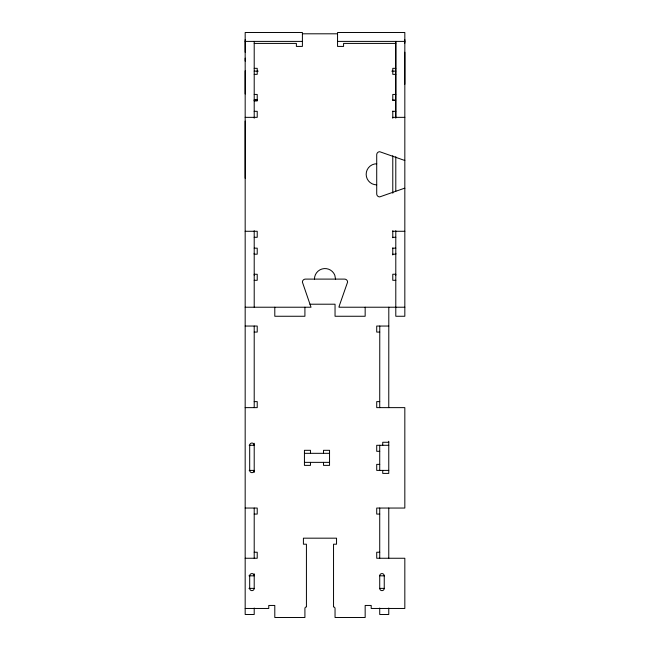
<?xml version="1.0" encoding="UTF-8"?>
<svg xmlns="http://www.w3.org/2000/svg" width="650" height="650" viewBox="0 0 650 650"><rect width="100%" height="100%" fill="white"/><g stroke="black" fill="none" stroke-linecap="round" stroke-linejoin="round"><path stroke-width="0.97" d="M245.172 178.238L245.172 121.079M245.172 93.99L245.172 70.858M245.172 61.116L245.172 58.151M245.172 52.219L245.172 39.666M254.207 253.321L254.207 254.191L257.221 254.191L257.221 248.162L254.207 248.162M395.793 253.321L395.793 254.191L392.779 254.191M395.793 117.349L395.793 41.397L395.793 100.019L392.779 100.019M404.828 84.272L404.828 52.219M404.828 43.192L404.828 39.666M302.404 33.8L337.553 33.8M245.172 41.397L302.404 41.397M337.553 41.397L404.828 41.397M254.207 43.412L296.384 43.412L296.384 46.418L302.404 46.418L302.404 32.5L245.172 32.5L245.172 614.486L254.207 614.486L254.207 608.026M395.793 43.412L343.574 43.412L343.574 46.418L337.553 46.418L337.553 32.5L404.828 32.5L404.828 316.257L395.793 316.257L395.793 230.685M254.207 68.331L257.221 68.331L257.221 74.352L254.207 74.352M395.793 68.331L392.779 68.331L392.779 74.352L395.793 74.352M254.207 71.142L258.229 71.142M391.779 71.142L395.793 71.142M254.207 94.437L257.221 94.437L257.221 100.961L254.207 100.961M395.793 94.437L392.779 94.437L392.779 100.457L395.793 100.457L395.793 118.202M254.207 99.921L257.221 99.921M254.207 100.019L257.221 100.019M254.207 100.457L257.221 100.457M254.207 111.321L257.221 111.321L257.221 117.349L245.172 117.349M392.779 111.321L395.793 111.321M392.779 117.349L404.828 117.349M245.172 231.278L257.221 231.278L257.221 237.299L254.207 237.299M392.779 231.278L404.828 231.278M392.779 237.299L395.793 237.299M392.779 248.162L395.793 248.162M254.207 280.296L257.221 280.296L257.221 274.267L254.207 274.267L254.207 275.137M395.793 280.296L392.779 280.296L392.779 274.219L395.793 274.267L395.793 275.137M309.936 304.208L335.043 304.208L335.043 316.257L365.162 316.257L365.162 307.223M245.172 307.223L311.017 307.223L302.404 282.116A3.014 3.014 0 0 1 305.419 279.102L344.581 279.102A3.014 3.014 0 0 1 347.588 282.116L339.105 306.361A2.998 2.998 0 0 0 338.983 307.223L404.828 307.223M245.172 326.048L257.221 326.048L257.221 332.077L254.207 332.077M388.806 326.048L376.716 326.048L376.716 332.077L379.722 332.077M254.207 401.611L257.221 401.611L257.221 407.631L245.172 407.631M379.722 401.611L376.716 401.611L376.716 407.631L404.828 407.631L404.828 508.048L376.716 508.048L376.716 514.077L379.722 514.077M388.765 442.276L382.736 442.276L382.736 445.291M249.186 445.291L254.207 445.291A2.259 2.259 0 0 0 251.948 443.032A2.259 2.259 0 0 0 249.689 445.291L249.689 470.397A2.259 2.259 0 0 0 251.948 472.656A2.259 2.259 0 0 0 254.207 470.397L249.186 470.397M388.765 445.291L376.716 445.291L376.716 451.311L379.722 451.311M304.419 453.326L329.517 453.326M304.419 462.361L329.517 462.361M379.722 464.368L376.716 464.368L376.716 470.397L388.765 470.397M245.172 508.048L257.221 508.048L257.221 514.077L254.207 514.077M254.207 552.232L257.221 552.232L257.221 558.253L245.172 558.253M379.722 552.232L376.716 552.232L376.716 558.253L404.828 558.253L404.828 608.465L371.191 608.465L371.191 605.451L365.162 605.451L365.162 617.5L335.043 617.5L335.043 608.465A1.503 1.503 0 0 0 333.539 606.954L333.539 544.196L336.546 544.196L336.546 538.176L303.412 538.176L303.412 544.196L306.426 544.196L306.426 606.954A1.503 1.503 0 0 0 304.915 608.465L304.915 617.5L274.796 617.5L274.796 605.451L268.767 605.451L268.767 608.465L245.172 608.465M248.934 575.827L254.207 575.827A2.259 2.259 0 0 0 251.948 573.568A2.259 2.259 0 0 0 249.689 575.827L249.689 588.38A2.259 2.259 0 0 0 251.948 590.639A2.259 2.259 0 0 0 254.207 588.38L254.207 573.82M379.722 575.827A2.259 2.259 0 0 1 381.989 573.568A2.259 2.259 0 0 1 384.248 575.827L384.248 588.38A2.259 2.259 0 0 1 381.989 590.639A2.259 2.259 0 0 1 379.722 588.38L379.722 575.827L384.434 575.827M248.934 588.38L254.207 588.38M379.722 588.38L384.434 588.38M335.546 279.102L334.807 275.226A10.546 10.546 0 0 0 314.454 279.102M395.793 156.658L395.793 191.165M392.779 111.109L392.779 118.243M392.779 155.699L392.779 193.188M392.779 230.669L392.779 237.778M392.779 247.886L392.779 254.971M388.806 307.223L388.765 407.631M388.765 441.277L388.765 473.403L382.736 473.403L382.736 470.397M388.765 508.048L388.765 558.253M388.765 608.026L388.765 614.486L379.722 614.486L379.722 608.026M379.771 326.048L379.722 407.631M379.722 445.291L379.722 470.397M379.722 508.048L379.722 558.253M323.513 453.326L323.513 450.312L329.542 450.312L329.542 465.376L323.513 465.376L323.513 462.361M310.464 453.326L310.464 450.312L304.436 450.312L304.436 465.376L310.464 465.376L310.464 462.361M304.915 307.223L304.915 316.257L274.796 316.257L274.796 307.223M254.207 41.397L254.207 118.202M254.207 230.685L254.207 307.223M254.207 326.048L254.207 407.631M254.207 443.284L254.207 472.404M254.207 508.048L254.207 558.253M404.828 160.331A2.99 2.99 0 0 1 403.967 160.201L379.722 151.718A3.014 3.014 0 0 0 376.716 154.732L376.716 193.895A3.014 3.014 0 0 0 379.722 196.901L403.967 188.419A3.014 3.014 0 0 1 404.828 188.297M376.716 184.852A10.546 10.546 0 0 1 366.169 174.314A10.546 10.546 0 0 1 376.716 163.768"/></g></svg>
